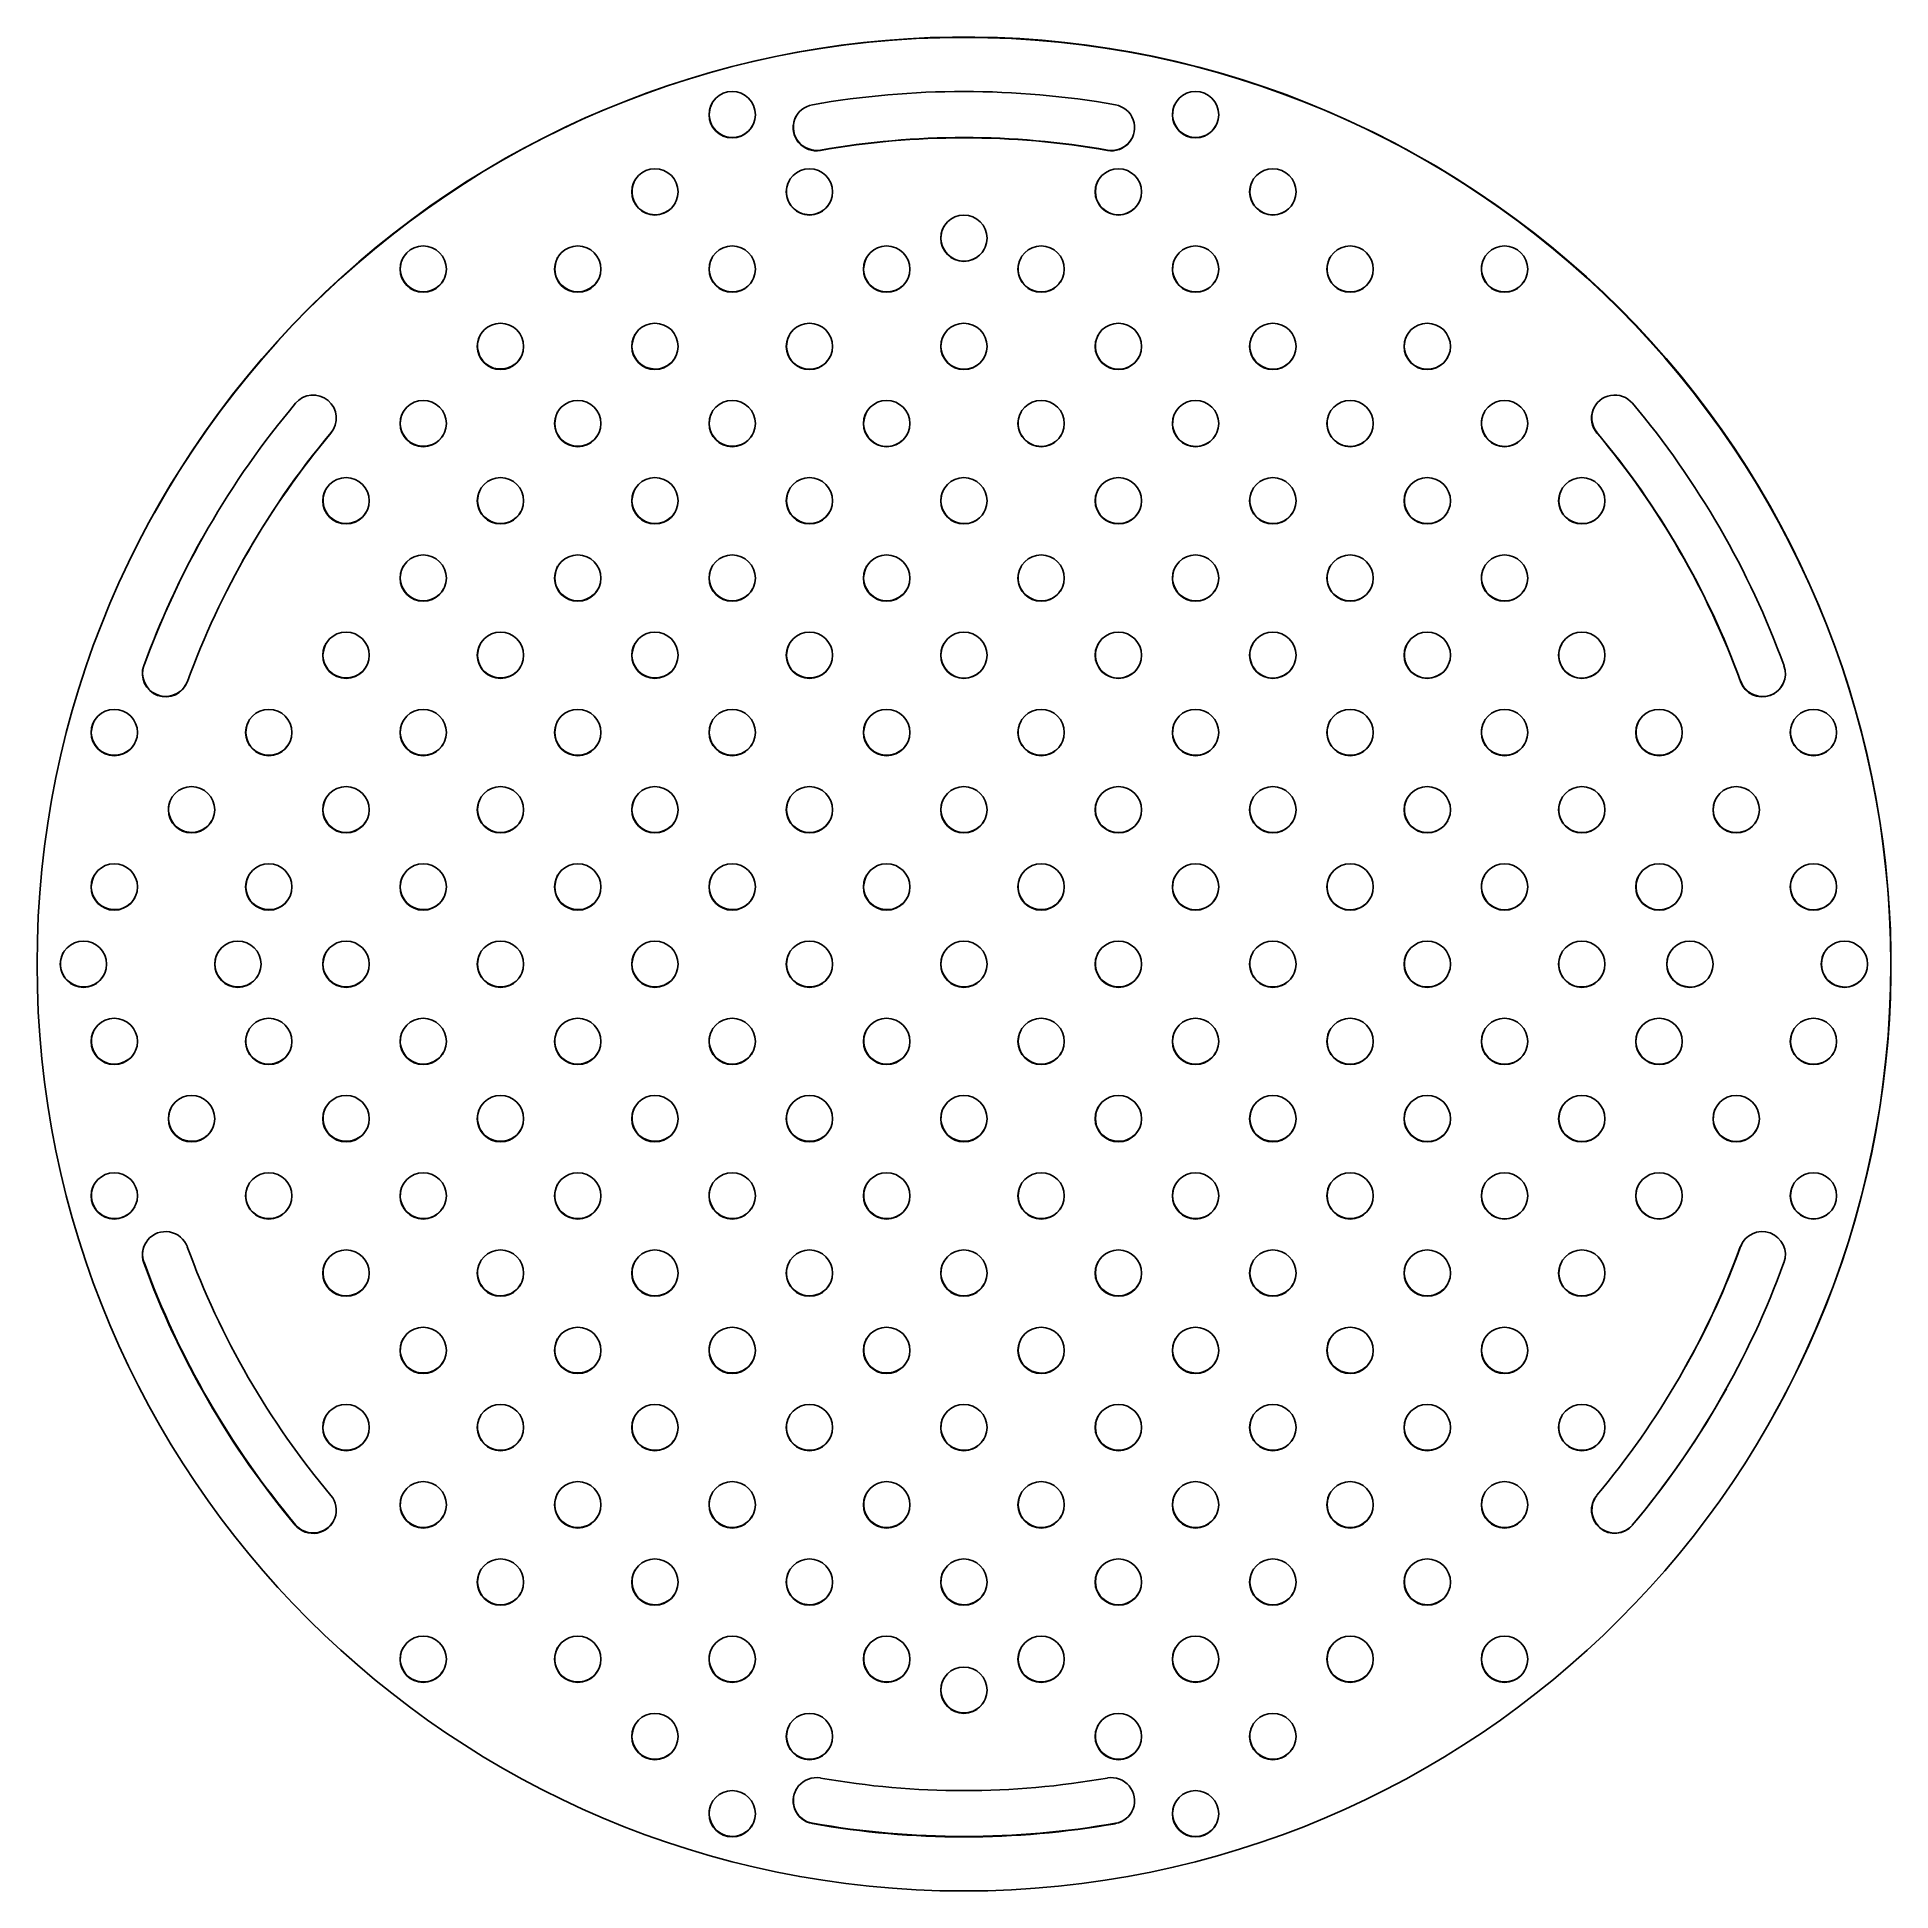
# Model space of a CAD drawing. Header units: millimetres. Extents: x -60 to 60, y -60 to 60.
import ezdxf

# ---------------------------------------------------------------- set-up
doc = ezdxf.new("R2010")
doc.units = ezdxf.units.MM

msp = doc.modelspace()

# ---------------------------------------------------------------- linework, layer by layer
at = {"color": 7, "linetype": 'Continuous', "lineweight": 25}
for p, q in [((-9.29, 52.69), (-9.28, 52.71)), ((9.29, 52.68), (9.3, 52.71)), ((-40.98, 34.39), (-40.97, 34.42)), ((-40.81, 34.65), (-40.97, 34.42)), ((40.98, 34.39), (41, 34.41)), ((-52.4, 29.24), (-52.41, 29.21)), ((-46.72, 26.07), (-46.73, 26.05)), ((-53.09, 19.33), (-53.08, 19.35)), ((50.27, 18.3), (50.29, 18.32)), ((50.27, -18.3), (50.29, -18.27)), ((50.29, -18.27), (50.39, -18.06)), ((-53.09, -19.32), (-53.08, -19.3)), ((46.73, -26.05), (46.75, -26.02)), ((52.41, -29.21), (52.42, -29.18)), ((-43.28, -36.31), (-43.27, -36.29)), ((43.28, -36.32), (43.3, -36.29)), ((-9.81, -55.64), (-9.8, -55.61)), ((9.81, -55.64), (9.83, -55.61))]:
    msp.add_line(p, q, dxfattribs=at)
at = {"color": 7, "linetype": 'Continuous', "lineweight": 25, "flags": 128}
for points in [[(-16.3, 55.75), (-16.42, 55.45), (-16.49, 55.02)], [(8.7, 50.75), (8.57, 50.45), (8.51, 50.02)], [(18.7, 50.75), (18.57, 50.45), (18.51, 50.02)], [(-1.49, 47.02), (-1.42, 47.45), (-1.3, 47.75)], [(-36.3, 45.76), (-36.42, 45.45), (-36.49, 45.03)], [(-26.3, 45.76), (-26.42, 45.45), (-26.49, 45.03)], [(-16.3, 45.75), (-16.42, 45.45), (-16.49, 45.02)], [(-6.3, 45.75), (-6.42, 45.45), (-6.49, 45.02)], [(-21.49, 40.03), (-21.42, 40.45), (-21.3, 40.76)], [(-11.49, 40.02), (-11.42, 40.45), (-11.3, 40.75)], [(-1.49, 40.02), (-1.42, 40.45), (-1.3, 40.75)], [(28.7, 40.75), (28.57, 40.45), (28.51, 40.02)], [(-36.3, 35.76), (-36.42, 35.45), (-36.49, 35.03)], [(-26.3, 35.76), (-26.42, 35.45), (-26.49, 35.03)], [(-16.3, 35.76), (-16.42, 35.45), (-16.49, 35.03)], [(-6.3, 35.75), (-6.42, 35.45), (-6.49, 35.02)], [(-31.49, 30.03), (-31.42, 30.45), (-31.3, 30.76)], [(-21.49, 30.03), (-21.42, 30.45), (-21.3, 30.76)], [(-11.49, 30.03), (-11.42, 30.45), (-11.3, 30.76)], [(-1.49, 30.02), (-1.42, 30.45), (-1.3, 30.75)], [(38.7, 30.75), (38.57, 30.45), (38.51, 30.02)], [(-36.3, 25.76), (-36.42, 25.45), (-36.49, 25.03)], [(-26.3, 25.76), (-26.42, 25.45), (-26.49, 25.03)], [(-16.3, 25.76), (-16.42, 25.45), (-16.49, 25.03)], [(-6.3, 25.76), (-6.42, 25.45), (-6.49, 25.03)], [(-41.49, 20.03), (-41.42, 20.45), (-41.3, 20.76)], [(-31.49, 20.03), (-31.42, 20.45), (-31.3, 20.76)], [(-21.49, 20.03), (-21.42, 20.45), (-21.3, 20.76)], [(-11.49, 20.03), (-11.42, 20.45), (-11.3, 20.76)], [(-1.49, 20.02), (-1.42, 20.45), (-1.3, 20.76)], [(-56.3, 15.76), (-56.42, 15.45), (-56.49, 15.03)], [(-46.3, 15.76), (-46.42, 15.45), (-46.49, 15.03)], [(-36.3, 15.76), (-36.42, 15.45), (-36.49, 15.03)], [(-26.3, 15.76), (-26.42, 15.45), (-26.49, 15.03)], [(-16.3, 15.76), (-16.42, 15.45), (-16.49, 15.03)], [(-6.3, 15.76), (-6.42, 15.45), (-6.49, 15.03)], [(-41.49, 10.03), (-41.42, 10.45), (-41.3, 10.76)], [(-31.49, 10.03), (-31.42, 10.45), (-31.3, 10.76)], [(-21.49, 10.03), (-21.42, 10.45), (-21.3, 10.76)], [(-11.49, 10.03), (-11.42, 10.45), (-11.3, 10.76)], [(-1.49, 10.03), (-1.42, 10.45), (-1.3, 10.76)], [(48.7, 10.75), (48.57, 10.45), (48.51, 10.02)], [(-56.3, 5.76), (-56.42, 5.45), (-56.49, 5.03)], [(-46.3, 5.76), (-46.42, 5.45), (-46.49, 5.03)], [(-36.3, 5.76), (-36.42, 5.45), (-36.49, 5.03)], [(-26.3, 5.76), (-26.42, 5.45), (-26.49, 5.03)], [(-16.3, 5.76), (-16.42, 5.45), (-16.49, 5.03)], [(-6.3, 5.76), (-6.42, 5.45), (-6.49, 5.03)], [(-48.49, 0.03), (-48.42, 0.45), (-48.3, 0.76)], [(-41.49, 0.03), (-41.42, 0.45), (-41.3, 0.76)], [(-31.49, 0.03), (-31.42, 0.45), (-31.3, 0.76)], [(-21.49, 0.03), (-21.42, 0.45), (-21.3, 0.76)], [(-11.49, 0.03), (-11.42, 0.45), (-11.3, 0.76)], [(-1.49, 0.03), (-1.42, 0.45), (-1.3, 0.76)], [(45.51, 0.02), (45.57, 0.45), (45.7, 0.75)], [(55.7, 0.75), (55.57, 0.45), (55.51, 0.02)], [(3.7, -4.24), (3.58, -4.55), (3.51, -4.97)], [(13.7, -4.24), (13.57, -4.55), (13.51, -4.97)], [(23.7, -4.24), (23.57, -4.55), (23.51, -4.98)], [(33.7, -4.25), (33.57, -4.55), (33.51, -4.98)], [(43.7, -4.25), (43.57, -4.55), (43.51, -4.98)], [(53.7, -4.25), (53.57, -4.55), (53.51, -4.98)], [(-51.3, -9.24), (-51.42, -9.55), (-51.49, -9.97)], [(8.51, -9.97), (8.57, -9.55), (8.7, -9.24)], [(18.51, -9.97), (18.57, -9.55), (18.7, -9.24)], [(28.51, -9.98), (28.57, -9.55), (28.7, -9.24)], [(38.51, -9.98), (38.57, -9.55), (38.7, -9.25)], [(3.7, -14.24), (3.58, -14.55), (3.51, -14.97)], [(13.7, -14.24), (13.57, -14.55), (13.51, -14.97)], [(23.7, -14.24), (23.57, -14.55), (23.51, -14.97)], [(33.7, -14.24), (33.57, -14.55), (33.51, -14.98)], [(43.7, -14.25), (43.57, -14.55), (43.51, -14.98)], [(53.7, -14.25), (53.57, -14.55), (53.51, -14.98)], [(8.51, -19.97), (8.57, -19.55), (8.7, -19.24)], [(18.51, -19.97), (18.57, -19.55), (18.7, -19.24)], [(28.51, -19.97), (28.57, -19.55), (28.7, -19.24)], [(38.51, -19.98), (38.57, -19.55), (38.7, -19.24)], [(3.7, -24.24), (3.58, -24.55), (3.51, -24.97)], [(13.7, -24.24), (13.57, -24.55), (13.51, -24.97)], [(23.7, -24.24), (23.57, -24.55), (23.51, -24.97)], [(33.7, -24.24), (33.57, -24.55), (33.51, -24.97)], [(-41.3, -29.24), (-41.42, -29.55), (-41.49, -29.97)], [(8.51, -29.97), (8.57, -29.55), (8.7, -29.24)], [(18.51, -29.97), (18.57, -29.55), (18.7, -29.24)], [(28.51, -29.97), (28.57, -29.55), (28.7, -29.24)], [(3.7, -34.24), (3.58, -34.55), (3.51, -34.97)], [(13.7, -34.24), (13.57, -34.55), (13.51, -34.97)], [(23.7, -34.24), (23.57, -34.55), (23.51, -34.97)], [(33.7, -34.24), (33.57, -34.55), (33.51, -34.97)], [(-31.3, -39.24), (-31.42, -39.55), (-31.49, -39.97)], [(8.51, -39.97), (8.57, -39.55), (8.7, -39.24)], [(18.51, -39.97), (18.57, -39.55), (18.7, -39.24)], [(3.7, -44.24), (3.58, -44.55), (3.51, -44.97)], [(13.7, -44.24), (13.57, -44.55), (13.51, -44.97)], [(23.7, -44.24), (23.57, -44.55), (23.51, -44.97)], [(33.7, -44.24), (33.57, -44.55), (33.51, -44.97)], [(-1.49, -46.97), (-1.42, -46.55), (-1.3, -46.24)], [(-21.3, -49.24), (-21.42, -49.55), (-21.49, -49.97)], [(-11.3, -49.24), (-11.42, -49.55), (-11.49, -49.97)], [(13.7, -54.24), (13.57, -54.55), (13.51, -54.97)]]:
    msp.add_lwpolyline(points, dxfattribs=at)
at = {"color": 7, "linetype": 'Continuous', "lineweight": 25}
for centre, radius in [((0, 0), 60), ((-15, 55), 1.5), ((15, 55), 1.5), ((-20, 50), 1.5), ((-10, 50), 1.5), ((10, 50), 1.5), ((20, 50), 1.5), ((0, 47), 1.5), ((-35, 45), 1.5), ((-25, 45), 1.5), ((-15, 45), 1.5), ((-5, 45), 1.5), ((5, 45), 1.5), ((15, 45), 1.5), ((25, 45), 1.5), ((35, 45), 1.5), ((-30, 40), 1.5), ((-20, 40), 1.5), ((-10, 40), 1.5), ((0, 40), 1.5), ((10, 40), 1.5), ((20, 40), 1.5), ((30, 40), 1.5), ((-35, 35), 1.5), ((-25, 35), 1.5), ((-15, 35), 1.5), ((-5, 35), 1.5), ((5, 35), 1.5), ((15, 35), 1.5), ((25, 35), 1.5), ((35, 35), 1.5), ((-40, 30), 1.5), ((-30, 30), 1.5), ((-20, 30), 1.5), ((-10, 30), 1.5), ((0, 30), 1.5), ((10, 30), 1.5), ((20, 30), 1.5), ((30, 30), 1.5), ((40, 30), 1.5), ((-35, 25), 1.5), ((-25, 25), 1.5), ((-15, 25), 1.5), ((-5, 25), 1.5), ((5, 25), 1.5), ((15, 25), 1.5), ((25, 25), 1.5), ((35, 25), 1.5), ((-40, 20), 1.5), ((-30, 20), 1.5), ((-20, 20), 1.5), ((-10, 20), 1.5), ((0, 20), 1.5), ((10, 20), 1.5), ((20, 20), 1.5), ((30, 20), 1.5), ((40, 20), 1.5), ((-55, 15), 1.5), ((-45, 15), 1.5), ((-35, 15), 1.5), ((-25, 15), 1.5), ((-15, 15), 1.5), ((-5, 15), 1.5), ((5, 15), 1.5), ((15, 15), 1.5), ((25, 15), 1.5), ((35, 15), 1.5), ((45, 15), 1.5), ((55, 15), 1.5), ((-50, 10), 1.5), ((-40, 10), 1.5), ((-30, 10), 1.5), ((-20, 10), 1.5), ((-10, 10), 1.5), ((0, 10), 1.5), ((10, 10), 1.5), ((20, 10), 1.5), ((30, 10), 1.5), ((40, 10), 1.5), ((50, 10), 1.5), ((-55, 5), 1.5), ((-45, 5), 1.5), ((-35, 5), 1.5), ((-25, 5), 1.5), ((-15, 5), 1.5), ((-5, 5), 1.5), ((5, 5), 1.5), ((15, 5), 1.5), ((25, 5), 1.5), ((35, 5), 1.5), ((45, 5), 1.5), ((55, 5), 1.5), ((-57, 0), 1.5), ((-47, 0), 1.5), ((-40, 0), 1.5), ((-30, 0), 1.5), ((-20, 0), 1.5), ((-10, 0), 1.5), ((0, 0), 1.5), ((10, 0), 1.5), ((20, 0), 1.5), ((30, 0), 1.5), ((40, 0), 1.5), ((47, 0), 1.5), ((57, 0), 1.5), ((-55, -5), 1.5), ((-45, -5), 1.5), ((-35, -5), 1.5), ((-25, -5), 1.5), ((-15, -5), 1.5), ((-5, -5), 1.5), ((5, -5), 1.5), ((15, -5), 1.5), ((25, -5), 1.5), ((35, -5), 1.5), ((45, -5), 1.5), ((55, -5), 1.5), ((-50, -10), 1.5), ((-40, -10), 1.5), ((-30, -10), 1.5), ((-20, -10), 1.5), ((-10, -10), 1.5), ((0, -10), 1.5), ((10, -10), 1.5), ((20, -10), 1.5), ((30, -10), 1.5), ((40, -10), 1.5), ((50, -10), 1.5), ((-55, -15), 1.5), ((-45, -15), 1.5), ((-35, -15), 1.5), ((-25, -15), 1.5), ((-15, -15), 1.5), ((-5, -15), 1.5), ((5, -15), 1.5), ((15, -15), 1.5), ((25, -15), 1.5), ((35, -15), 1.5), ((45, -15), 1.5), ((55, -15), 1.5), ((-40, -20), 1.5), ((-30, -20), 1.5), ((-20, -20), 1.5), ((-10, -20), 1.5), ((0, -20), 1.5), ((10, -20), 1.5), ((20, -20), 1.5), ((30, -20), 1.5), ((40, -20), 1.5), ((-35, -25), 1.5), ((-25, -25), 1.5), ((-15, -25), 1.5), ((-5, -25), 1.5), ((5, -25), 1.5), ((15, -25), 1.5), ((25, -25), 1.5), ((35, -25), 1.5), ((-40, -30), 1.5), ((-30, -30), 1.5), ((-20, -30), 1.5), ((-10, -30), 1.5), ((0, -30), 1.5), ((10, -30), 1.5), ((20, -30), 1.5), ((30, -30), 1.5), ((40, -30), 1.5), ((-35, -35), 1.5), ((-25, -35), 1.5), ((-15, -35), 1.5), ((-5, -35), 1.5), ((5, -35), 1.5), ((15, -35), 1.5), ((25, -35), 1.5), ((35, -35), 1.5), ((-30, -40), 1.5), ((-20, -40), 1.5), ((-10, -40), 1.5), ((0, -40), 1.5), ((10, -40), 1.5), ((20, -40), 1.5), ((30, -40), 1.5), ((-35, -45), 1.5), ((-25, -45), 1.5), ((-15, -45), 1.5), ((-5, -45), 1.5), ((5, -45), 1.5), ((15, -45), 1.5), ((25, -45), 1.5), ((35, -45), 1.5), ((0, -47), 1.5), ((-20, -50), 1.5), ((-10, -50), 1.5), ((10, -50), 1.5), ((20, -50), 1.5), ((-15, -55), 1.5), ((15, -55), 1.5)]:
    msp.add_circle(centre, radius, dxfattribs=at)
for centre, radius, start, end in [((0.01, 0.02), 60, 330.8694, 150.865), ((0, 0), 56.5, 79.9979, 99.9974), ((-9.55, 54.16), 1.5, 99.9995, 280.0009), ((9.55, 54.16), 1.5, 259.9979, 80.0015), ((15.01, 55.02), 1.5, 150.8693, 330.8651), ((-14.99, 55.02), 1.5, 179.9998, 330.8649), ((-9.54, 54.19), 1.5, 150.8697, 279.9985), ((0, 0), 53.5, 79.9979, 99.9974), ((0.01, 0.02), 53.5, 79.9979, 99.9974), ((9.56, 54.19), 1.5, 259.997, 330.8665), ((-19.99, 50.02), 1.5, 150.8693, 330.8651), ((-9.99, 50.02), 1.5, 150.8693, 330.8651), ((10.01, 50.02), 1.5, 179.9998, 330.8649), ((20.01, 50.02), 1.5, 179.9998, 330.8649), ((0.01, 47.02), 1.5, 179.9998, 330.8649), ((5.01, 45.02), 1.5, 150.8693, 330.8651), ((15.01, 45.02), 1.5, 150.8693, 330.8651), ((25.01, 45.02), 1.5, 150.8693, 330.8651), ((35.01, 45.02), 1.5, 150.8693, 330.8651), ((-34.99, 45.03), 1.5, 179.9998, 330.8649), ((-24.99, 45.03), 1.5, 179.9998, 330.8649), ((-14.99, 45.02), 1.5, 179.9998, 330.8649), ((-4.99, 45.02), 1.5, 179.9998, 330.8649), ((-29.99, 40.03), 1.5, 150.8693, 330.8651), ((-19.99, 40.03), 1.5, 179.9998, 330.8649), ((-9.99, 40.02), 1.5, 179.9998, 330.8649), ((0.01, 40.02), 1.5, 179.9998, 330.8649), ((10.01, 40.02), 1.5, 150.8693, 330.8651), ((20.01, 40.02), 1.5, 150.8693, 330.8651), ((30.01, 40.02), 1.5, 179.9998, 330.8649), ((0, 0), 56.49, 139.9983, 159.9993), ((-42.13, 35.35), 1.5, 320.0012, 139.9975), ((42.13, 35.35), 1.5, 39.9966, 219.9993), ((42.15, 35.38), 1.5, 150.8678, 220.0008), ((0, 0), 56.5, 20.0003, 39.9998), ((-34.99, 35.03), 1.5, 179.9998, 330.8649), ((-24.99, 35.03), 1.5, 179.9998, 330.8649), ((-14.99, 35.03), 1.5, 179.9998, 330.8649), ((-4.99, 35.02), 1.5, 179.9998, 330.8649), ((5.01, 35.02), 1.5, 150.8693, 330.8651), ((15.01, 35.02), 1.5, 150.8693, 330.8651), ((25.01, 35.02), 1.5, 150.8693, 330.8651), ((35.01, 35.02), 1.5, 150.8693, 330.8651), ((0, 0), 53.49, 139.9983, 159.9993), ((0.01, 0.03), 53.49, 139.9983, 150.8672), ((0, 0), 53.5, 20.0003, 39.9998), ((0.01, 0.02), 53.5, 20.0003, 39.9998), ((-39.99, 30.03), 1.5, 150.8693, 330.8651), ((-29.99, 30.03), 1.5, 179.9998, 330.8649), ((-19.99, 30.03), 1.5, 179.9998, 330.8649), ((-9.99, 30.03), 1.5, 179.9998, 330.8649), ((0.01, 30.02), 1.5, 179.9998, 330.8649), ((10.01, 30.02), 1.5, 150.8693, 330.8651), ((20.01, 30.02), 1.5, 150.8693, 330.8651), ((30.01, 30.02), 1.5, 150.8693, 330.8651), ((40.01, 30.02), 1.5, 179.9998, 330.8649), ((0.01, 0.03), 56.49, 150.8672, 159.9993), ((5.01, 25.02), 1.5, 150.8693, 330.8651), ((15.01, 25.02), 1.5, 150.8693, 330.8651), ((25.01, 25.02), 1.5, 150.8693, 330.8651), ((35.01, 25.02), 1.5, 150.8693, 330.8651), ((-34.99, 25.03), 1.5, 179.9998, 330.8649), ((-24.99, 25.03), 1.5, 179.9998, 330.8649), ((-14.99, 25.03), 1.5, 179.9998, 330.8649), ((-4.99, 25.03), 1.5, 179.9998, 330.8649), ((10.01, 20.02), 1.5, 150.8693, 330.8651), ((20.01, 20.02), 1.5, 150.8693, 330.8651), ((30.01, 20.02), 1.5, 150.8693, 330.8651), ((40.01, 20.02), 1.5, 150.8693, 330.8651), ((-51.68, 18.81), 1.5, 160.0005, 339.9963), ((-51.67, 18.84), 1.5, 160.0007, 330.8649), ((-39.99, 20.03), 1.5, 179.9998, 330.8649), ((-29.99, 20.03), 1.5, 179.9998, 330.8649), ((-19.99, 20.03), 1.5, 179.9998, 330.8649), ((-9.99, 20.03), 1.5, 179.9998, 330.8649), ((0.01, 20.02), 1.5, 179.9998, 330.8649), ((51.68, 18.81), 1.5, 199.9975, 19.9975), ((51.7, 18.83), 1.5, 199.9993, 330.8647), ((5.01, 15.02), 1.5, 150.8693, 330.8651), ((15.01, 15.02), 1.5, 150.8693, 330.8651), ((25.01, 15.02), 1.5, 150.8693, 330.8651), ((35.01, 15.02), 1.5, 150.8693, 330.8651), ((45.01, 15.02), 1.5, 150.8693, 330.8651), ((55.01, 15.02), 1.5, 150.8693, 330.8651), ((-54.99, 15.03), 1.5, 179.9998, 330.8649), ((-44.99, 15.03), 1.5, 179.9998, 330.8649), ((-34.99, 15.03), 1.5, 179.9998, 330.8649), ((-24.99, 15.03), 1.5, 179.9998, 330.8649), ((-14.99, 15.03), 1.5, 179.9998, 330.8649), ((-4.99, 15.03), 1.5, 179.9998, 330.8649), ((-49.99, 10.03), 1.5, 150.8693, 330.8651), ((-39.99, 10.03), 1.5, 179.9998, 330.8649), ((-29.99, 10.03), 1.5, 179.9998, 330.8649), ((-19.99, 10.03), 1.5, 179.9998, 330.8649), ((-9.99, 10.03), 1.5, 179.9998, 330.8649), ((0.01, 10.03), 1.5, 179.9998, 330.8649), ((10.01, 10.02), 1.5, 150.8693, 330.8651), ((20.01, 10.02), 1.5, 150.8693, 330.8651), ((30.01, 10.02), 1.5, 150.8693, 330.8651), ((40.01, 10.02), 1.5, 150.8693, 330.8651), ((50.01, 10.02), 1.5, 179.9998, 330.8649), ((-54.99, 5.03), 1.5, 179.9998, 330.8649), ((-44.99, 5.03), 1.5, 179.9998, 330.8649), ((-34.99, 5.03), 1.5, 179.9998, 330.8649), ((-24.99, 5.03), 1.5, 179.9998, 330.8649), ((-14.99, 5.03), 1.5, 179.9998, 330.8649), ((-4.99, 5.03), 1.5, 179.9998, 330.8649), ((5.01, 5.03), 1.5, 150.8693, 330.8651), ((15.01, 5.02), 1.5, 150.8693, 330.8651), ((25.01, 5.02), 1.5, 150.8693, 330.8651), ((35.01, 5.02), 1.5, 150.8693, 330.8651), ((45.01, 5.02), 1.5, 150.8693, 330.8651), ((55.01, 5.02), 1.5, 150.8693, 330.8651), ((-56.99, 0.03), 1.5, 150.8693, 330.8651), ((-46.99, 0.03), 1.5, 179.9998, 330.8649), ((-39.99, 0.03), 1.5, 179.9998, 330.8649), ((-29.99, 0.03), 1.5, 179.9998, 330.8649), ((-19.99, 0.03), 1.5, 179.9998, 330.8649), ((-9.99, 0.03), 1.5, 179.9998, 330.8649), ((0.01, 0.03), 1.5, 179.9998, 330.8649), ((10.01, 0.03), 1.5, 150.8693, 330.8651), ((20.01, 0.02), 1.5, 150.8693, 330.8651), ((30.01, 0.02), 1.5, 150.8693, 330.8651), ((40.01, 0.02), 1.5, 150.8693, 330.8651), ((47.01, 0.02), 1.5, 179.9998, 330.8649), ((57.01, 0.02), 1.5, 179.9998, 330.8649), ((-54.99, -4.97), 1.5, 150.8693, 330.8651), ((-44.99, -4.97), 1.5, 150.8693, 330.8651), ((-34.99, -4.97), 1.5, 150.8693, 330.8651), ((-24.99, -4.97), 1.5, 150.8693, 330.8651), ((-14.99, -4.97), 1.5, 150.8693, 330.8651), ((-4.99, -4.97), 1.5, 150.8693, 330.8651), ((5.01, -4.97), 1.5, 179.9998, 330.8649), ((15.01, -4.97), 1.5, 179.9998, 330.8649), ((25.01, -4.98), 1.5, 179.9998, 330.8649), ((35.01, -4.98), 1.5, 179.9998, 330.8649), ((45.01, -4.98), 1.5, 179.9998, 330.8649), ((55.01, -4.98), 1.5, 179.9998, 330.8649), ((-39.99, -9.97), 1.5, 150.8693, 330.8651), ((-29.99, -9.97), 1.5, 150.8693, 330.8651), ((-19.99, -9.97), 1.5, 150.8693, 330.8651), ((-9.99, -9.97), 1.5, 150.8693, 330.8651), ((0.01, -9.97), 1.5, 150.8693, 330.8651), ((50.01, -9.98), 1.5, 150.8693, 330.8651), ((-49.99, -9.97), 1.5, 179.9998, 330.8649), ((10.01, -9.97), 1.5, 179.9998, 330.8649), ((20.01, -9.97), 1.5, 179.9998, 330.8649), ((30.01, -9.98), 1.5, 179.9998, 330.8649), ((40.01, -9.98), 1.5, 179.9998, 330.8649), ((-54.99, -14.97), 1.5, 150.8693, 330.8651), ((-44.99, -14.97), 1.5, 150.8693, 330.8651), ((-34.99, -14.97), 1.5, 150.8693, 330.8651), ((-24.99, -14.97), 1.5, 150.8693, 330.8651), ((-14.99, -14.97), 1.5, 150.8693, 330.8651), ((-4.99, -14.97), 1.5, 150.8693, 330.8651), ((5.01, -14.97), 1.5, 179.9998, 330.8649), ((15.01, -14.97), 1.5, 179.9998, 330.8649), ((25.01, -14.97), 1.5, 179.9998, 330.8649), ((35.01, -14.98), 1.5, 179.9998, 330.8649), ((45.01, -14.98), 1.5, 179.9998, 330.8649), ((55.01, -14.98), 1.5, 179.9998, 330.8649), ((-51.68, -18.81), 1.5, 19.9975, 199.9975), ((51.68, -18.81), 1.5, 340.0005, 159.9963), ((-51.67, -18.78), 1.5, 150.8674, 200.0007), ((0, 0), 53.5, 200.0003, 219.9998), ((0, 0), 53.49, 319.9983, 339.9993), ((0.02, 0.02), 53.49, 330.8672, 339.9993), ((0, 0), 56.5, 200.0003, 219.9998), ((0.02, 0.03), 56.5, 200.0003, 219.9998), ((-39.99, -19.97), 1.5, 150.8693, 330.8651), ((-29.99, -19.97), 1.5, 150.8693, 330.8651), ((-19.99, -19.97), 1.5, 150.8693, 330.8651), ((-9.99, -19.97), 1.5, 150.8693, 330.8651), ((0.01, -19.97), 1.5, 150.8693, 330.8651), ((10.01, -19.97), 1.5, 179.9998, 330.8649), ((20.01, -19.97), 1.5, 179.9998, 330.8649), ((30.01, -19.97), 1.5, 179.9998, 330.8649), ((40.01, -19.98), 1.5, 179.9998, 330.8649), ((0, 0), 56.49, 319.9983, 339.9993), ((-34.99, -24.97), 1.5, 150.8693, 330.8651), ((-24.99, -24.97), 1.5, 150.8693, 330.8651), ((-14.99, -24.97), 1.5, 150.8693, 330.8651), ((-4.99, -24.97), 1.5, 150.8693, 330.8651), ((5.01, -24.97), 1.5, 179.9998, 330.8649), ((15.01, -24.97), 1.5, 179.9998, 330.8649), ((25.01, -24.97), 1.5, 179.9998, 330.8649), ((35.01, -24.97), 1.5, 179.9998, 330.8649), ((0.02, 0.02), 56.49, 319.9983, 330.8672), ((-39.99, -29.97), 1.5, 179.9998, 330.8649), ((-29.99, -29.97), 1.5, 150.8693, 330.8651), ((-19.99, -29.97), 1.5, 150.8693, 330.8651), ((-9.99, -29.97), 1.5, 150.8693, 330.8651), ((0.01, -29.97), 1.5, 150.8693, 330.8651), ((10.01, -29.97), 1.5, 179.9998, 330.8649), ((20.01, -29.97), 1.5, 179.9998, 330.8649), ((30.01, -29.97), 1.5, 179.9998, 330.8649), ((40.01, -29.97), 1.5, 150.8693, 330.8651), ((-42.13, -35.35), 1.5, 219.9966, 39.9993), ((-34.99, -34.97), 1.5, 150.8693, 330.8651), ((-24.99, -34.97), 1.5, 150.8693, 330.8651), ((-14.99, -34.97), 1.5, 150.8693, 330.8651), ((-4.99, -34.97), 1.5, 150.8693, 330.8651), ((42.13, -35.35), 1.5, 140.0012, 319.9975), ((42.15, -35.33), 1.5, 150.8694, 319.9972), ((5.01, -34.97), 1.5, 179.9998, 330.8649), ((15.01, -34.97), 1.5, 179.9998, 330.8649), ((25.01, -34.97), 1.5, 179.9998, 330.8649), ((35.01, -34.97), 1.5, 179.9998, 330.8649), ((-42.12, -35.32), 1.5, 219.9985, 330.865), ((-19.99, -39.97), 1.5, 150.8693, 330.8651), ((-9.99, -39.97), 1.5, 150.8693, 330.8651), ((0.01, -39.97), 1.5, 150.8693, 330.8651), ((30.01, -39.97), 1.5, 150.8693, 330.8651), ((-29.99, -39.97), 1.5, 179.9998, 330.8649), ((10.01, -39.97), 1.5, 179.9998, 330.8649), ((20.01, -39.97), 1.5, 179.9998, 330.8649), ((-34.99, -44.97), 1.5, 150.8693, 330.8651), ((-24.99, -44.97), 1.5, 150.8693, 330.8651), ((-14.99, -44.97), 1.5, 150.8693, 330.8651), ((-4.99, -44.97), 1.5, 150.8693, 330.8651), ((5.01, -44.97), 1.5, 179.9998, 330.8649), ((15.01, -44.97), 1.5, 179.9998, 330.8649), ((25.01, -44.97), 1.5, 179.9998, 330.8649), ((35.01, -44.97), 1.5, 179.9998, 330.8649), ((0.01, -46.97), 1.5, 179.9998, 330.8649), ((-19.99, -49.97), 1.5, 179.9998, 330.8649), ((-9.99, -49.97), 1.5, 179.9998, 330.8649), ((10.01, -49.97), 1.5, 150.8693, 330.8651), ((20.01, -49.97), 1.5, 150.8693, 330.8651), ((-9.55, -54.16), 1.5, 79.9979, 260.0015), ((0, 0), 53.5, 259.9979, 279.9974), ((9.55, -54.16), 1.5, 279.9995, 100.0009), ((-9.54, -54.14), 1.5, 150.8688, 259.9998), ((-14.99, -54.97), 1.5, 150.8693, 330.8651), ((9.56, -54.14), 1.5, 279.9969, 330.867), ((15.01, -54.97), 1.5, 179.9998, 330.8649), ((0, 0), 56.5, 259.9979, 279.9974), ((0.02, 0.03), 56.5, 259.9979, 279.9974)]:
    msp.add_arc(centre, radius, start, end, dxfattribs=at)

doc.saveas('drawing.dxf')
